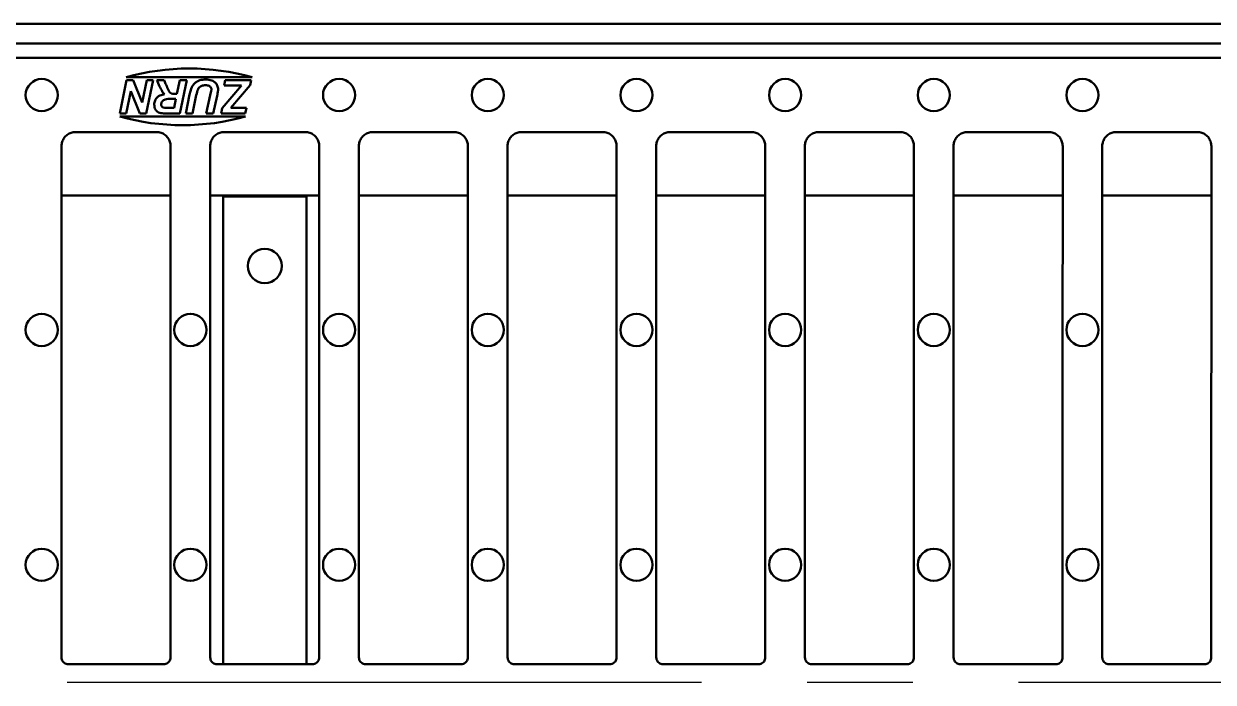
# Model space of a CAD drawing. Header units: inches. Extents: x 31 to 195, y 77 to 126.
# Drawn here: x 153.76 to 164.48, y 116.44 to 122.37 of the extents above; entities that cross this region are included whole.
import ezdxf

# ---------------------------------------------------------------- set-up
doc = ezdxf.new("R2010")
doc.units = ezdxf.units.IN
doc.header["$LTSCALE"] = 8
doc.header["$MEASUREMENT"] = 0
doc.linetypes.add('CENTER2', pattern=[1.125, 0.75, -0.125, 0.125, -0.125])
doc.layers.add('Visible (ANSI)', color=7, linetype='Continuous', lineweight=50)

msp = doc.modelspace()

# ---------------------------------------------------------------- linework, layer by layer
at = {"linetype": 'CENTER2', "ltscale": 0.952448}
msp.add_line((68.433118, 116.43908), (193.802762, 116.43908), dxfattribs=at)
at = {"layer": 'Visible (ANSI)'}
for p, q in [((191.933108, 122.37108), (71.933108, 122.37108)), ((191.933108, 122.19208), (71.933108, 122.19208)), ((165.257881, 122.06408), (146.608334, 122.06408)), ((154.682973, 121.88908), (155.820608, 121.88908)), ((154.688519, 121.86408), (154.625867, 121.56408)), ((154.745684, 121.86408), (154.688519, 121.86408)), ((154.827086, 121.662632), (154.745684, 121.86408)), ((154.869388, 121.86408), (154.827086, 121.662632)), ((154.8639, 121.56408), (154.926553, 121.86408)), ((154.926553, 121.86408), (154.869388, 121.86408)), ((155.027848, 121.86408), (154.961537, 121.86408)), ((155.167787, 121.86408), (155.141949, 121.739919)), ((155.166873, 121.56408), (155.229525, 121.86408)), ((155.229525, 121.86408), (155.167787, 121.86408)), ((155.724342, 121.814919), (155.549419, 121.611184)), ((155.577315, 121.86408), (155.566797, 121.814004)), ((155.566797, 121.814004), (155.637681, 121.814004)), ((155.810318, 121.86408), (155.577315, 121.86408)), ((155.627391, 121.614157), (155.800486, 121.816748)), ((155.800486, 121.816748), (155.810318, 121.86408)), ((154.683031, 121.56408), (154.725105, 121.764843)), ((154.725105, 121.764843), (154.806736, 121.56408)), ((155.099876, 121.694873), (155.132574, 121.694873)), ((155.132574, 121.694873), (155.115653, 121.614157)), ((155.141949, 121.739919), (155.116797, 121.739919)), ((155.255592, 121.733745), (155.220379, 121.56408)), ((155.281659, 121.56408), (155.315958, 121.728029)), ((155.442178, 121.727114), (155.406278, 121.56408)), ((155.451095, 121.767129), (155.442178, 121.727114)), ((155.468016, 121.56408), (155.50323, 121.722312)), ((155.115653, 121.614157), (155.047742, 121.614157)), ((155.549419, 121.611184), (155.540501, 121.56408)), ((155.767559, 121.614157), (155.627391, 121.614157)), ((155.757041, 121.56408), (155.767559, 121.614157)), ((154.625867, 121.56408), (154.683031, 121.56408)), ((155.760893, 121.536459), (154.626088, 121.536459)), ((154.806736, 121.56408), (154.8639, 121.56408)), ((155.033794, 121.56408), (155.166873, 121.56408)), ((155.220379, 121.56408), (155.281659, 121.56408)), ((155.406278, 121.56408), (155.468016, 121.56408)), ((155.540501, 121.56408), (155.757041, 121.56408)), ((154.226547, 121.39486), (154.959668, 121.39486)), ((155.566547, 121.39486), (156.299668, 121.39486)), ((156.906547, 121.39486), (157.639668, 121.39486)), ((158.246547, 121.39486), (158.979668, 121.39486)), ((159.586547, 121.39486), (160.319668, 121.39486)), ((160.926547, 121.39486), (161.659668, 121.39486)), ((162.266547, 121.39486), (162.999668, 121.39486)), ((163.606547, 121.39486), (164.339668, 121.39486)), ((155.084568, 120.82508), (154.101647, 120.82508)), ((156.424568, 120.82508), (155.441647, 120.82508)), ((157.764568, 120.82508), (156.781647, 120.82508)), ((159.104568, 120.82508), (158.121647, 120.82508)), ((160.444568, 120.82508), (159.461647, 120.82508)), ((161.784568, 120.82508), (160.801647, 120.82508)), ((163.124568, 120.82508), (162.141647, 120.82508)), ((164.464568, 120.82508), (163.481647, 120.82508)), ((155.558108, 116.601403), (155.558108, 120.81408)), ((155.558108, 120.81408), (156.308108, 120.81408)), ((156.308108, 120.81408), (156.308108, 116.601403)), ((154.161905, 116.601403), (155.02431, 116.601403)), ((155.501905, 116.601403), (156.36431, 116.601403)), ((156.841905, 116.601403), (157.70431, 116.601403)), ((158.181905, 116.601403), (159.04431, 116.601403)), ((159.521905, 116.601403), (160.38431, 116.601403)), ((160.861905, 116.601403), (161.72431, 116.601403)), ((162.201905, 116.601403), (163.06431, 116.601403)), ((163.541905, 116.601403), (164.40431, 116.601403))]:
    msp.add_line(p, q, dxfattribs=at)
for centre, radius in [((153.923108, 121.72908), 0.145), ((156.603108, 121.72908), 0.145), ((157.943108, 121.72908), 0.145), ((159.283108, 121.72908), 0.145), ((160.623108, 121.72908), 0.145), ((161.963108, 121.72908), 0.145), ((163.303108, 121.72908), 0.145), ((155.933108, 120.18908), 0.1535), ((153.923108, 119.61308), 0.145), ((155.263108, 119.61308), 0.145), ((156.603108, 119.61308), 0.145), ((157.943108, 119.61308), 0.145), ((159.283108, 119.61308), 0.145), ((160.623108, 119.61308), 0.145), ((161.963108, 119.61308), 0.145), ((163.303108, 119.61308), 0.145), ((153.923108, 117.49708), 0.145), ((155.263108, 117.49708), 0.145), ((156.603108, 117.49708), 0.145), ((157.943108, 117.49708), 0.145), ((159.283108, 117.49708), 0.145), ((160.623108, 117.49708), 0.145), ((161.963108, 117.49708), 0.145), ((163.303108, 117.49708), 0.145)]:
    msp.add_circle(centre, radius, dxfattribs=at)
for centre, start, end in [((155.25179, 119.888369), 74.1291453, 105.8708547), ((155.193491, 123.537573), 254.1696637, 285.8303363)]:
    msp.add_arc(centre, 2.08, start, end, dxfattribs=at)
for points, knots in [([(154.961537, 121.86408), (154.96899, 121.845214), (154.9772, 121.825522), (154.99221, 121.793039), (154.999671, 121.778006), (155.007498, 121.764614)], [-0.2732928326, -0.2732928326, -0.2732928326, -0.2732928326, -0.1181954759, -0.1181954759, 0, 0, 0, 0]), ([(155.059175, 121.784965), (155.052689, 121.799908), (155.045696, 121.816421), (155.035748, 121.841545), (155.031093, 121.853791), (155.027848, 121.86408)], [-0.2079309914, -0.2079309914, -0.2079309914, -0.2079309914, -0.082213401, -0.082213401, 0, 0, 0, 0]), ([(155.086156, 121.745864), (155.080664, 121.7497), (155.076004, 121.755169), (155.067094, 121.768081), (155.062745, 121.776719), (155.059175, 121.784965)], [-0.1192857363, -0.1192857363, -0.1192857363, -0.1192857363, -0.0684684055, -0.0684684055, 0, 0, 0, 0]), ([(155.400791, 121.869111), (155.382944, 121.869111), (155.364578, 121.867212), (155.329679, 121.856344), (155.317418, 121.84837), (155.297544, 121.832605), (155.288765, 121.822693), (155.275568, 121.799684), (155.265663, 121.778548), (155.255592, 121.733745)], [-1.333725564, -1.333725564, -1.333725564, -1.333725564, -1.028872932, -1.028872932, -0.709896457, -0.709896457, -0.349912511, -0.349912511, 0, 0, 0, 0]), ([(155.315958, 121.728029), (155.320987, 121.750336), (155.326519, 121.769659), (155.334662, 121.786527), (155.338598, 121.793622), (155.349968, 121.804345), (155.356054, 121.808842), (155.375367, 121.816121), (155.386944, 121.817434), (155.398047, 121.817434)], [-0.5827969779, -0.5827969779, -0.5827969779, -0.5827969779, -0.2718056574, -0.2718056574, -0.1570278729, -0.1570278729, -0.0845986867, -0.0845986867, 0, 0, 0, 0]), ([(155.398047, 121.817434), (155.40423, 121.817434), (155.41057, 121.817013), (155.421778, 121.81496), (155.426874, 121.813503), (155.437791, 121.808385), (155.441734, 121.804948), (155.447094, 121.799338), (155.449307, 121.796109), (155.452432, 121.788606), (155.453153, 121.784561), (155.453153, 121.780391)], [-0.1391083294, -0.1391083294, -0.1391083294, -0.1391083294, -0.112931331, -0.112931331, -0.0908946893, -0.0908946893, -0.0619318185, -0.0619318185, -0.0317741581, -0.0317741581, 0, 0, 0, 0]), ([(155.512605, 121.777419), (155.512605, 121.784019), (155.51203, 121.790601), (155.509513, 121.803184), (155.507667, 121.809106), (155.500563, 121.825029), (155.494033, 121.833905), (155.479818, 121.847306), (155.470226, 121.854845), (155.437859, 121.86695), (155.418968, 121.869111), (155.400791, 121.869111)], [-0.6218542537, -0.6218542537, -0.6218542537, -0.6218542537, -0.5232995856, -0.5232995856, -0.43023467, -0.43023467, -0.262963334, -0.262963334, -0.1385161465, -0.1385161465, 0, 0, 0, 0]), ([(155.453153, 121.780391), (155.452814, 121.777948), (155.452446, 121.7754), (155.451772, 121.77106), (155.45144, 121.769025), (155.451095, 121.767129)], [-0.03352487716, -0.03352487716, -0.03352487716, -0.03352487716, -0.01468042822, -0.01468042822, 0, 0, 0, 0]), ([(155.637681, 121.814004), (155.647807, 121.814138), (155.658524, 121.814262), (155.676207, 121.814411), (155.684536, 121.814462), (155.692102, 121.814462)], [-0.1351608595, -0.1351608595, -0.1351608595, -0.1351608595, -0.0576522062, -0.0576522062, 0, 0, 0, 0]), ([(155.692102, 121.814462), (155.694216, 121.814462), (155.700675, 121.814552), (155.709041, 121.814671), (155.717744, 121.814811), (155.724342, 121.814919)], [-0.06272125899, -0.06272125899, -0.06272125899, -0.06272125899, -0.05028394308, -0.05028394308, 0, 0, 0, 0]), ([(155.029906, 121.736489), (155.015693, 121.734669), (155.001267, 121.731283), (154.978663, 121.720952), (154.969908, 121.715229), (154.957097, 121.702391), (154.949789, 121.693666), (154.939531, 121.668606), (154.937528, 121.655754), (154.937528, 121.642739)], [-0.5555228948, -0.5555228948, -0.5555228948, -0.5555228948, -0.3539971075, -0.3539971075, -0.2062899743, -0.2062899743, -0.0991776306, -0.0991776306, 0, 0, 0, 0]), ([(154.999037, 121.643654), (154.999037, 121.647973), (154.999703, 121.652188), (155.002407, 121.660615), (155.004456, 121.664647), (155.010379, 121.673476), (155.014931, 121.678495), (155.0259, 121.685715), (155.031028, 121.688135), (155.04795, 121.693333), (155.070554, 121.694873), (155.099876, 121.694873)], [-0.6269760614, -0.6269760614, -0.6269760614, -0.6269760614, -0.5359256688, -0.5359256688, -0.440423319, -0.440423319, -0.3117794723, -0.3117794723, -0.2234325516, -0.2234325516, 0, 0, 0, 0]), ([(155.007498, 121.764614), (155.010787, 121.75918), (155.0144, 121.753862), (155.021876, 121.74448), (155.025719, 121.740274), (155.029906, 121.736489)], [-0.09142955508, -0.09142955508, -0.09142955508, -0.09142955508, -0.04301337269, -0.04301337269, 0, 0, 0, 0]), ([(155.116797, 121.739919), (155.108611, 121.739919), (155.100089, 121.740532), (155.09086, 121.743341), (155.088313, 121.744389), (155.086156, 121.745864)], [-0.07363153989, -0.07363153989, -0.07363153989, -0.07363153989, -0.01990843394, -0.01990843394, 0, 0, 0, 0]), ([(155.50323, 121.722312), (155.50485, 121.7298), (155.506883, 121.739291), (155.509256, 121.750943), (155.51038, 121.75659), (155.510775, 121.759355)], [-0.06123003914, -0.06123003914, -0.06123003914, -0.06123003914, -0.02128151175, -0.02128151175, 0, 0, 0, 0]), ([(155.510775, 121.759355), (155.511355, 121.762472), (155.511828, 121.765633), (155.512437, 121.771649), (155.512605, 121.774542), (155.512605, 121.777419)], [-0.04608087523, -0.04608087523, -0.04608087523, -0.04608087523, -0.02191844717, -0.02191844717, 0, 0, 0, 0]), ([(154.937528, 121.642739), (154.937528, 121.634583), (154.938335, 121.626394), (154.942093, 121.611287), (154.94481, 121.604447), (154.951575, 121.593213), (154.956557, 121.58616), (154.971697, 121.574201), (154.979277, 121.571172), (155.000043, 121.565302), (155.017169, 121.56408), (155.033794, 121.56408)], [-0.4283137024, -0.4283137024, -0.4283137024, -0.4283137024, -0.3366659499, -0.3366659499, -0.2534095466, -0.2534095466, -0.1893380736, -0.1893380736, -0.126680874, -0.126680874, 0, 0, 0, 0]), ([(155.0123, 121.618959), (155.009792, 121.620515), (155.007507, 121.622375), (155.003717, 121.626727), (155.00226, 121.629096), (154.999652, 121.6355), (154.999037, 121.63956), (154.999037, 121.643654)], [-0.07516078772, -0.07516078772, -0.07516078772, -0.07516078772, -0.05267236917, -0.05267236917, -0.03119385947, -0.03119385947, 0, 0, 0, 0]), ([(155.047742, 121.614157), (155.035744, 121.614157), (155.025234, 121.614854), (155.016043, 121.617262), (155.013966, 121.617986), (155.0123, 121.618959)], [-0.06423357699, -0.06423357699, -0.06423357699, -0.06423357699, -0.01470160443, -0.01470160443, 0, 0, 0, 0]), ([(154.101628, 121.270023), (154.101628, 121.283037), (154.103711, 121.296247), (154.111813, 121.321134), (154.117814, 121.332903), (154.133269, 121.354125), (154.142579, 121.36341), (154.163851, 121.378815), (154.17565, 121.384786), (154.200479, 121.392811), (154.213528, 121.39486), (154.226547, 121.39486)], [0, 0, 0, 0, 0.1229644103, 0.1229644103, 0.2459288205, 0.2459288205, 0.3688932308, 0.3688932308, 0.4918576411, 0.4918576411, 0.6148220514, 0.6148220514, 0.6148220514, 0.6148220514]), ([(154.959668, 121.39486), (154.972687, 121.39486), (154.985902, 121.39278), (155.010801, 121.384687), (155.022576, 121.378692), (155.043812, 121.363251), (155.053105, 121.353949), (155.068524, 121.332691), (155.074502, 121.320898), (155.082535, 121.296081), (155.084587, 121.283037), (155.084587, 121.270023)], [0, 0, 0, 0, 0.1229638236, 0.1229638236, 0.2459276472, 0.2459276472, 0.3688914708, 0.3688914708, 0.4918552944, 0.4918552944, 0.614819118, 0.614819118, 0.614819118, 0.614819118]), ([(155.441628, 121.270023), (155.441628, 121.283037), (155.443711, 121.296247), (155.451813, 121.321134), (155.457814, 121.332903), (155.473269, 121.354125), (155.482579, 121.36341), (155.503851, 121.378815), (155.51565, 121.384786), (155.540479, 121.392811), (155.553528, 121.39486), (155.566547, 121.39486)], [0, 0, 0, 0, 0.1229644103, 0.1229644103, 0.2459288205, 0.2459288205, 0.3688932308, 0.3688932308, 0.4918576411, 0.4918576411, 0.6148220514, 0.6148220514, 0.6148220514, 0.6148220514]), ([(156.424587, 121.270023), (156.424587, 121.283037), (156.422504, 121.296247), (156.414402, 121.321134), (156.408401, 121.332903), (156.392946, 121.354125), (156.383636, 121.36341), (156.362364, 121.378815), (156.350565, 121.384786), (156.325736, 121.392811), (156.312687, 121.39486), (156.299668, 121.39486)], [0, 0, 0, 0, 0.1229644103, 0.1229644103, 0.2459288205, 0.2459288205, 0.3688932308, 0.3688932308, 0.4918576411, 0.4918576411, 0.6148220514, 0.6148220514, 0.6148220514, 0.6148220514]), ([(156.906547, 121.39486), (156.893528, 121.39486), (156.880313, 121.39278), (156.855414, 121.384687), (156.843639, 121.378692), (156.822403, 121.363251), (156.81311, 121.353949), (156.797692, 121.332691), (156.791713, 121.320898), (156.78368, 121.296081), (156.781628, 121.283037), (156.781628, 121.270023)], [0, 0, 0, 0, 0.1229638236, 0.1229638236, 0.2459276472, 0.2459276472, 0.3688914708, 0.3688914708, 0.4918552944, 0.4918552944, 0.614819118, 0.614819118, 0.614819118, 0.614819118]), ([(157.764587, 121.270023), (157.764587, 121.283037), (157.762504, 121.296247), (157.754402, 121.321134), (157.748401, 121.332903), (157.732946, 121.354125), (157.723636, 121.36341), (157.702364, 121.378815), (157.690565, 121.384786), (157.665736, 121.392811), (157.652687, 121.39486), (157.639668, 121.39486)], [0, 0, 0, 0, 0.1229644103, 0.1229644103, 0.2459288205, 0.2459288205, 0.3688932308, 0.3688932308, 0.4918576411, 0.4918576411, 0.6148220514, 0.6148220514, 0.6148220514, 0.6148220514]), ([(158.246547, 121.39486), (158.233528, 121.39486), (158.220313, 121.39278), (158.195414, 121.384687), (158.183639, 121.378692), (158.162403, 121.363251), (158.15311, 121.353949), (158.137692, 121.332691), (158.131713, 121.320898), (158.12368, 121.296081), (158.121628, 121.283037), (158.121628, 121.270023)], [0, 0, 0, 0, 0.1229638236, 0.1229638236, 0.2459276472, 0.2459276472, 0.3688914708, 0.3688914708, 0.4918552944, 0.4918552944, 0.614819118, 0.614819118, 0.614819118, 0.614819118]), ([(159.104587, 121.270023), (159.104587, 121.283037), (159.102504, 121.296247), (159.094402, 121.321134), (159.088401, 121.332903), (159.072946, 121.354125), (159.063636, 121.36341), (159.042364, 121.378815), (159.030565, 121.384786), (159.005736, 121.392811), (158.992687, 121.39486), (158.979668, 121.39486)], [0, 0, 0, 0, 0.1229644103, 0.1229644103, 0.2459288205, 0.2459288205, 0.3688932308, 0.3688932308, 0.4918576411, 0.4918576411, 0.6148220514, 0.6148220514, 0.6148220514, 0.6148220514]), ([(159.586547, 121.39486), (159.573528, 121.39486), (159.560313, 121.39278), (159.535414, 121.384687), (159.523639, 121.378692), (159.502403, 121.363251), (159.49311, 121.353949), (159.477692, 121.332691), (159.471713, 121.320898), (159.46368, 121.296081), (159.461628, 121.283037), (159.461628, 121.270023)], [0, 0, 0, 0, 0.1229638236, 0.1229638236, 0.2459276472, 0.2459276472, 0.3688914708, 0.3688914708, 0.4918552944, 0.4918552944, 0.614819118, 0.614819118, 0.614819118, 0.614819118]), ([(160.444587, 121.270023), (160.444587, 121.283037), (160.442504, 121.296247), (160.434402, 121.321134), (160.428401, 121.332903), (160.412946, 121.354125), (160.403636, 121.36341), (160.382364, 121.378815), (160.370565, 121.384786), (160.345736, 121.392811), (160.332687, 121.39486), (160.319668, 121.39486)], [0, 0, 0, 0, 0.1229644103, 0.1229644103, 0.2459288205, 0.2459288205, 0.3688932308, 0.3688932308, 0.4918576411, 0.4918576411, 0.6148220514, 0.6148220514, 0.6148220514, 0.6148220514]), ([(160.926547, 121.39486), (160.913528, 121.39486), (160.900313, 121.39278), (160.875414, 121.384687), (160.863639, 121.378692), (160.842403, 121.363251), (160.83311, 121.353949), (160.817692, 121.332691), (160.811713, 121.320898), (160.80368, 121.296081), (160.801628, 121.283037), (160.801628, 121.270023)], [0, 0, 0, 0, 0.1229638236, 0.1229638236, 0.2459276472, 0.2459276472, 0.3688914708, 0.3688914708, 0.4918552944, 0.4918552944, 0.614819118, 0.614819118, 0.614819118, 0.614819118]), ([(161.784587, 121.270023), (161.784587, 121.283037), (161.782504, 121.296247), (161.774402, 121.321134), (161.768401, 121.332903), (161.752946, 121.354125), (161.743636, 121.36341), (161.722364, 121.378815), (161.710565, 121.384786), (161.685736, 121.392811), (161.672687, 121.39486), (161.659668, 121.39486)], [0, 0, 0, 0, 0.1229644103, 0.1229644103, 0.2459288205, 0.2459288205, 0.3688932308, 0.3688932308, 0.4918576411, 0.4918576411, 0.6148220514, 0.6148220514, 0.6148220514, 0.6148220514]), ([(162.266547, 121.39486), (162.253528, 121.39486), (162.240313, 121.39278), (162.215414, 121.384687), (162.203639, 121.378692), (162.182403, 121.363251), (162.17311, 121.353949), (162.157692, 121.332691), (162.151713, 121.320898), (162.14368, 121.296081), (162.141628, 121.283037), (162.141628, 121.270023)], [0, 0, 0, 0, 0.1229638236, 0.1229638236, 0.2459276472, 0.2459276472, 0.3688914708, 0.3688914708, 0.4918552944, 0.4918552944, 0.614819118, 0.614819118, 0.614819118, 0.614819118]), ([(163.124587, 121.270023), (163.124587, 121.283037), (163.122504, 121.296247), (163.114402, 121.321134), (163.108401, 121.332903), (163.092946, 121.354125), (163.083636, 121.36341), (163.062364, 121.378815), (163.050565, 121.384786), (163.025736, 121.392811), (163.012687, 121.39486), (162.999668, 121.39486)], [0, 0, 0, 0, 0.1229644103, 0.1229644103, 0.2459288205, 0.2459288205, 0.3688932308, 0.3688932308, 0.4918576411, 0.4918576411, 0.6148220514, 0.6148220514, 0.6148220514, 0.6148220514]), ([(163.606547, 121.39486), (163.593528, 121.39486), (163.580313, 121.39278), (163.555414, 121.384687), (163.543639, 121.378692), (163.522403, 121.363251), (163.51311, 121.353949), (163.497692, 121.332691), (163.491713, 121.320898), (163.48368, 121.296081), (163.481628, 121.283037), (163.481628, 121.270023)], [0, 0, 0, 0, 0.1229638236, 0.1229638236, 0.2459276472, 0.2459276472, 0.3688914708, 0.3688914708, 0.4918552944, 0.4918552944, 0.614819118, 0.614819118, 0.614819118, 0.614819118]), ([(164.464587, 121.270023), (164.464587, 121.283037), (164.462504, 121.296247), (164.454402, 121.321134), (164.448401, 121.332903), (164.432946, 121.354125), (164.423636, 121.36341), (164.402364, 121.378815), (164.390565, 121.384786), (164.365736, 121.392811), (164.352687, 121.39486), (164.339668, 121.39486)], [0, 0, 0, 0, 0.1229644103, 0.1229644103, 0.2459288205, 0.2459288205, 0.3688932308, 0.3688932308, 0.4918576411, 0.4918576411, 0.6148220514, 0.6148220514, 0.6148220514, 0.6148220514]), ([(154.101989, 116.661344), (154.101985, 116.96859), (154.101972, 117.275836), (154.101934, 117.890327), (154.101908, 118.197573), (154.101845, 118.812064), (154.101809, 119.119309), (154.10174, 119.733799), (154.101706, 120.041044), (154.101654, 120.655534), (154.101637, 120.962779), (154.101628, 121.270023)], [0, 0, 0, 0, 2.341208651, 2.341208651, 4.682417301, 4.682417301, 7.023625952, 7.023625952, 9.364834602, 9.364834602, 11.706043253, 11.706043253, 11.706043253, 11.706043253]), ([(155.084226, 116.661344), (155.084231, 116.96859), (155.084243, 117.275836), (155.084282, 117.890327), (155.084307, 118.197573), (155.08437, 118.812064), (155.084406, 119.119309), (155.084476, 119.733799), (155.08451, 120.041044), (155.084561, 120.655534), (155.084578, 120.962779), (155.084587, 121.270023)], [-11.706043253, -11.706043253, -11.706043253, -11.706043253, -9.364834602, -9.364834602, -7.023625952, -7.023625952, -4.682417301, -4.682417301, -2.341208651, -2.341208651, 0, 0, 0, 0]), ([(155.441989, 116.661344), (155.441985, 116.96859), (155.441972, 117.275836), (155.441934, 117.890327), (155.441908, 118.197573), (155.441845, 118.812064), (155.441809, 119.119309), (155.44174, 119.733799), (155.441706, 120.041044), (155.441654, 120.655534), (155.441637, 120.962779), (155.441628, 121.270023)], [0, 0, 0, 0, 2.341208651, 2.341208651, 4.682417301, 4.682417301, 7.023625952, 7.023625952, 9.364834602, 9.364834602, 11.706043253, 11.706043253, 11.706043253, 11.706043253]), ([(156.424226, 116.661344), (156.424231, 116.96859), (156.424243, 117.275836), (156.424282, 117.890327), (156.424307, 118.197573), (156.42437, 118.812064), (156.424406, 119.119309), (156.424476, 119.733799), (156.42451, 120.041044), (156.424561, 120.655534), (156.424578, 120.962779), (156.424587, 121.270023)], [0, 0, 0, 0, 2.341208651, 2.341208651, 4.682417301, 4.682417301, 7.023625952, 7.023625952, 9.364834602, 9.364834602, 11.706043253, 11.706043253, 11.706043253, 11.706043253]), ([(156.781989, 116.661344), (156.781985, 116.96859), (156.781972, 117.275836), (156.781934, 117.890327), (156.781908, 118.197573), (156.781845, 118.812064), (156.781809, 119.119309), (156.78174, 119.733799), (156.781706, 120.041044), (156.781654, 120.655534), (156.781637, 120.962779), (156.781628, 121.270023)], [-11.706043253, -11.706043253, -11.706043253, -11.706043253, -9.364834602, -9.364834602, -7.023625952, -7.023625952, -4.682417301, -4.682417301, -2.341208651, -2.341208651, 0, 0, 0, 0]), ([(157.764226, 116.661344), (157.764231, 116.96859), (157.764243, 117.275836), (157.764282, 117.890327), (157.764307, 118.197573), (157.76437, 118.812064), (157.764406, 119.119309), (157.764476, 119.733799), (157.76451, 120.041044), (157.764561, 120.655534), (157.764578, 120.962779), (157.764587, 121.270023)], [0, 0, 0, 0, 2.341208651, 2.341208651, 4.682417301, 4.682417301, 7.023625952, 7.023625952, 9.364834602, 9.364834602, 11.706043253, 11.706043253, 11.706043253, 11.706043253]), ([(158.121989, 116.661344), (158.121985, 116.96859), (158.121972, 117.275836), (158.121934, 117.890327), (158.121908, 118.197573), (158.121845, 118.812064), (158.121809, 119.119309), (158.12174, 119.733799), (158.121706, 120.041044), (158.121654, 120.655534), (158.121637, 120.962779), (158.121628, 121.270023)], [-11.706043253, -11.706043253, -11.706043253, -11.706043253, -9.364834602, -9.364834602, -7.023625952, -7.023625952, -4.682417301, -4.682417301, -2.341208651, -2.341208651, 0, 0, 0, 0]), ([(159.104226, 116.661344), (159.104231, 116.96859), (159.104243, 117.275836), (159.104282, 117.890327), (159.104307, 118.197573), (159.10437, 118.812064), (159.104406, 119.119309), (159.104476, 119.733799), (159.10451, 120.041044), (159.104561, 120.655534), (159.104578, 120.962779), (159.104587, 121.270023)], [0, 0, 0, 0, 2.341208651, 2.341208651, 4.682417301, 4.682417301, 7.023625952, 7.023625952, 9.364834602, 9.364834602, 11.706043253, 11.706043253, 11.706043253, 11.706043253]), ([(159.461989, 116.661344), (159.461985, 116.96859), (159.461972, 117.275836), (159.461934, 117.890327), (159.461908, 118.197573), (159.461845, 118.812064), (159.461809, 119.119309), (159.46174, 119.733799), (159.461706, 120.041044), (159.461654, 120.655534), (159.461637, 120.962779), (159.461628, 121.270023)], [-11.706043253, -11.706043253, -11.706043253, -11.706043253, -9.364834602, -9.364834602, -7.023625952, -7.023625952, -4.682417301, -4.682417301, -2.341208651, -2.341208651, 0, 0, 0, 0]), ([(160.444226, 116.661344), (160.444231, 116.96859), (160.444243, 117.275836), (160.444282, 117.890327), (160.444307, 118.197573), (160.44437, 118.812064), (160.444406, 119.119309), (160.444476, 119.733799), (160.44451, 120.041044), (160.444561, 120.655534), (160.444578, 120.962779), (160.444587, 121.270023)], [0, 0, 0, 0, 2.341208651, 2.341208651, 4.682417301, 4.682417301, 7.023625952, 7.023625952, 9.364834602, 9.364834602, 11.706043253, 11.706043253, 11.706043253, 11.706043253]), ([(160.801989, 116.661344), (160.801985, 116.96859), (160.801972, 117.275836), (160.801934, 117.890327), (160.801908, 118.197573), (160.801845, 118.812064), (160.801809, 119.119309), (160.80174, 119.733799), (160.801706, 120.041044), (160.801654, 120.655534), (160.801637, 120.962779), (160.801628, 121.270023)], [-11.706043253, -11.706043253, -11.706043253, -11.706043253, -9.364834602, -9.364834602, -7.023625952, -7.023625952, -4.682417301, -4.682417301, -2.341208651, -2.341208651, 0, 0, 0, 0]), ([(161.784226, 116.661344), (161.784231, 116.96859), (161.784243, 117.275836), (161.784282, 117.890327), (161.784307, 118.197573), (161.78437, 118.812064), (161.784406, 119.119309), (161.784476, 119.733799), (161.78451, 120.041044), (161.784561, 120.655534), (161.784578, 120.962779), (161.784587, 121.270023)], [0, 0, 0, 0, 2.341208651, 2.341208651, 4.682417301, 4.682417301, 7.023625952, 7.023625952, 9.364834602, 9.364834602, 11.706043253, 11.706043253, 11.706043253, 11.706043253]), ([(162.141989, 116.661344), (162.141985, 116.96859), (162.141972, 117.275836), (162.141934, 117.890327), (162.141908, 118.197573), (162.141845, 118.812064), (162.141809, 119.119309), (162.14174, 119.733799), (162.141706, 120.041044), (162.141654, 120.655534), (162.141637, 120.962779), (162.141628, 121.270023)], [-11.706043253, -11.706043253, -11.706043253, -11.706043253, -9.364834602, -9.364834602, -7.023625952, -7.023625952, -4.682417301, -4.682417301, -2.341208651, -2.341208651, 0, 0, 0, 0]), ([(163.124226, 116.661344), (163.124231, 116.96859), (163.124243, 117.275836), (163.124282, 117.890327), (163.124307, 118.197573), (163.12437, 118.812064), (163.124406, 119.119309), (163.124476, 119.733799), (163.12451, 120.041044), (163.124561, 120.655534), (163.124578, 120.962779), (163.124587, 121.270023)], [0, 0, 0, 0, 2.341208651, 2.341208651, 4.682417301, 4.682417301, 7.023625952, 7.023625952, 9.364834602, 9.364834602, 11.706043253, 11.706043253, 11.706043253, 11.706043253]), ([(163.481989, 116.661344), (163.481985, 116.96859), (163.481972, 117.275836), (163.481934, 117.890327), (163.481908, 118.197573), (163.481845, 118.812064), (163.481809, 119.119309), (163.48174, 119.733799), (163.481706, 120.041044), (163.481654, 120.655534), (163.481637, 120.962779), (163.481628, 121.270023)], [-11.706043253, -11.706043253, -11.706043253, -11.706043253, -9.364834602, -9.364834602, -7.023625952, -7.023625952, -4.682417301, -4.682417301, -2.341208651, -2.341208651, 0, 0, 0, 0]), ([(164.464226, 116.661344), (164.464231, 116.96859), (164.464243, 117.275836), (164.464282, 117.890327), (164.464307, 118.197573), (164.46437, 118.812064), (164.464406, 119.119309), (164.464476, 119.733799), (164.46451, 120.041044), (164.464561, 120.655534), (164.464578, 120.962779), (164.464587, 121.270023)], [0, 0, 0, 0, 2.341208651, 2.341208651, 4.682417301, 4.682417301, 7.023625952, 7.023625952, 9.364834602, 9.364834602, 11.706043253, 11.706043253, 11.706043253, 11.706043253]), ([(154.161905, 116.601403), (154.155658, 116.601403), (154.149317, 116.602403), (154.137373, 116.60629), (154.131726, 116.609169), (154.121542, 116.616583), (154.117086, 116.621049), (154.109693, 116.631254), (154.106826, 116.636915), (154.102974, 116.64883), (154.101989, 116.655094), (154.101989, 116.661344)], [0, 0, 0, 0, 0.0713971809, 0.0713971809, 0.1427943617, 0.1427943617, 0.2141915426, 0.2141915426, 0.2855887234, 0.2855887234, 0.3569859043, 0.3569859043, 0.3569859043, 0.3569859043]), ([(155.084226, 116.661344), (155.084226, 116.655094), (155.083227, 116.648751), (155.079341, 116.636802), (155.076464, 116.631152), (155.069053, 116.620964), (155.064589, 116.616506), (155.054388, 116.60911), (155.048729, 116.606242), (155.036819, 116.602388), (155.030557, 116.601403), (155.02431, 116.601403)], [0, 0, 0, 0, 0.0713970065, 0.0713970065, 0.1427940129, 0.1427940129, 0.2141910194, 0.2141910194, 0.2855880258, 0.2855880258, 0.3569850323, 0.3569850323, 0.3569850323, 0.3569850323]), ([(155.501905, 116.601403), (155.495658, 116.601403), (155.489317, 116.602403), (155.477373, 116.60629), (155.471726, 116.609169), (155.461542, 116.616583), (155.457086, 116.621049), (155.449693, 116.631254), (155.446826, 116.636915), (155.442974, 116.64883), (155.441989, 116.655094), (155.441989, 116.661344)], [0, 0, 0, 0, 0.0713971809, 0.0713971809, 0.1427943617, 0.1427943617, 0.2141915426, 0.2141915426, 0.2855887234, 0.2855887234, 0.3569859043, 0.3569859043, 0.3569859043, 0.3569859043]), ([(156.36431, 116.601403), (156.370558, 116.601403), (156.376898, 116.602403), (156.388842, 116.60629), (156.394489, 116.609169), (156.404673, 116.616583), (156.409129, 116.621049), (156.416522, 116.631254), (156.419389, 116.636915), (156.423242, 116.64883), (156.424226, 116.655094), (156.424226, 116.661344)], [0, 0, 0, 0, 0.0713971809, 0.0713971809, 0.1427943617, 0.1427943617, 0.2141915426, 0.2141915426, 0.2855887234, 0.2855887234, 0.3569859043, 0.3569859043, 0.3569859043, 0.3569859043]), ([(156.781989, 116.661344), (156.781989, 116.655094), (156.782988, 116.648751), (156.786874, 116.636802), (156.789752, 116.631152), (156.797163, 116.620964), (156.801627, 116.616506), (156.811827, 116.60911), (156.817486, 116.606242), (156.829397, 116.602388), (156.835658, 116.601403), (156.841905, 116.601403)], [0, 0, 0, 0, 0.0713970065, 0.0713970065, 0.1427940129, 0.1427940129, 0.2141910194, 0.2141910194, 0.2855880258, 0.2855880258, 0.3569850323, 0.3569850323, 0.3569850323, 0.3569850323]), ([(157.70431, 116.601403), (157.710558, 116.601403), (157.716898, 116.602403), (157.728842, 116.60629), (157.734489, 116.609169), (157.744673, 116.616583), (157.749129, 116.621049), (157.756522, 116.631254), (157.759389, 116.636915), (157.763242, 116.64883), (157.764226, 116.655094), (157.764226, 116.661344)], [0, 0, 0, 0, 0.0713971809, 0.0713971809, 0.1427943617, 0.1427943617, 0.2141915426, 0.2141915426, 0.2855887234, 0.2855887234, 0.3569859043, 0.3569859043, 0.3569859043, 0.3569859043]), ([(158.121989, 116.661344), (158.121989, 116.655094), (158.122988, 116.648751), (158.126874, 116.636802), (158.129752, 116.631152), (158.137163, 116.620964), (158.141627, 116.616506), (158.151827, 116.60911), (158.157486, 116.606242), (158.169397, 116.602388), (158.175658, 116.601403), (158.181905, 116.601403)], [0, 0, 0, 0, 0.0713970065, 0.0713970065, 0.1427940129, 0.1427940129, 0.2141910194, 0.2141910194, 0.2855880258, 0.2855880258, 0.3569850323, 0.3569850323, 0.3569850323, 0.3569850323]), ([(159.04431, 116.601403), (159.050558, 116.601403), (159.056898, 116.602403), (159.068842, 116.60629), (159.074489, 116.609169), (159.084673, 116.616583), (159.089129, 116.621049), (159.096522, 116.631254), (159.099389, 116.636915), (159.103242, 116.64883), (159.104226, 116.655094), (159.104226, 116.661344)], [0, 0, 0, 0, 0.0713971809, 0.0713971809, 0.1427943617, 0.1427943617, 0.2141915426, 0.2141915426, 0.2855887234, 0.2855887234, 0.3569859043, 0.3569859043, 0.3569859043, 0.3569859043]), ([(159.461989, 116.661344), (159.461989, 116.655094), (159.462988, 116.648751), (159.466874, 116.636802), (159.469752, 116.631152), (159.477163, 116.620964), (159.481627, 116.616506), (159.491827, 116.60911), (159.497486, 116.606242), (159.509397, 116.602388), (159.515658, 116.601403), (159.521905, 116.601403)], [0, 0, 0, 0, 0.0713970065, 0.0713970065, 0.1427940129, 0.1427940129, 0.2141910194, 0.2141910194, 0.2855880258, 0.2855880258, 0.3569850323, 0.3569850323, 0.3569850323, 0.3569850323]), ([(160.38431, 116.601403), (160.390558, 116.601403), (160.396898, 116.602403), (160.408842, 116.60629), (160.414489, 116.609169), (160.424673, 116.616583), (160.429129, 116.621049), (160.436522, 116.631254), (160.439389, 116.636915), (160.443242, 116.64883), (160.444226, 116.655094), (160.444226, 116.661344)], [0, 0, 0, 0, 0.0713971809, 0.0713971809, 0.1427943617, 0.1427943617, 0.2141915426, 0.2141915426, 0.2855887234, 0.2855887234, 0.3569859043, 0.3569859043, 0.3569859043, 0.3569859043]), ([(160.801989, 116.661344), (160.801989, 116.655094), (160.802988, 116.648751), (160.806874, 116.636802), (160.809752, 116.631152), (160.817163, 116.620964), (160.821627, 116.616506), (160.831827, 116.60911), (160.837486, 116.606242), (160.849397, 116.602388), (160.855658, 116.601403), (160.861905, 116.601403)], [0, 0, 0, 0, 0.0713970065, 0.0713970065, 0.1427940129, 0.1427940129, 0.2141910194, 0.2141910194, 0.2855880258, 0.2855880258, 0.3569850323, 0.3569850323, 0.3569850323, 0.3569850323]), ([(161.72431, 116.601403), (161.730558, 116.601403), (161.736898, 116.602403), (161.748842, 116.60629), (161.754489, 116.609169), (161.764673, 116.616583), (161.769129, 116.621049), (161.776522, 116.631254), (161.779389, 116.636915), (161.783242, 116.64883), (161.784226, 116.655094), (161.784226, 116.661344)], [0, 0, 0, 0, 0.0713971809, 0.0713971809, 0.1427943617, 0.1427943617, 0.2141915426, 0.2141915426, 0.2855887234, 0.2855887234, 0.3569859043, 0.3569859043, 0.3569859043, 0.3569859043]), ([(162.141989, 116.661344), (162.141989, 116.655094), (162.142988, 116.648751), (162.146874, 116.636802), (162.149752, 116.631152), (162.157163, 116.620964), (162.161627, 116.616506), (162.171827, 116.60911), (162.177486, 116.606242), (162.189397, 116.602388), (162.195658, 116.601403), (162.201905, 116.601403)], [0, 0, 0, 0, 0.0713970065, 0.0713970065, 0.1427940129, 0.1427940129, 0.2141910194, 0.2141910194, 0.2855880258, 0.2855880258, 0.3569850323, 0.3569850323, 0.3569850323, 0.3569850323]), ([(163.06431, 116.601403), (163.070558, 116.601403), (163.076898, 116.602403), (163.088842, 116.60629), (163.094489, 116.609169), (163.104673, 116.616583), (163.109129, 116.621049), (163.116522, 116.631254), (163.119389, 116.636915), (163.123242, 116.64883), (163.124226, 116.655094), (163.124226, 116.661344)], [0, 0, 0, 0, 0.0713971809, 0.0713971809, 0.1427943617, 0.1427943617, 0.2141915426, 0.2141915426, 0.2855887234, 0.2855887234, 0.3569859043, 0.3569859043, 0.3569859043, 0.3569859043]), ([(163.481989, 116.661344), (163.481989, 116.655094), (163.482988, 116.648751), (163.486874, 116.636802), (163.489752, 116.631152), (163.497163, 116.620964), (163.501627, 116.616506), (163.511827, 116.60911), (163.517486, 116.606242), (163.529397, 116.602388), (163.535658, 116.601403), (163.541905, 116.601403)], [0, 0, 0, 0, 0.0713970065, 0.0713970065, 0.1427940129, 0.1427940129, 0.2141910194, 0.2141910194, 0.2855880258, 0.2855880258, 0.3569850323, 0.3569850323, 0.3569850323, 0.3569850323]), ([(164.40431, 116.601403), (164.410558, 116.601403), (164.416898, 116.602403), (164.428842, 116.60629), (164.434489, 116.609169), (164.444673, 116.616583), (164.449129, 116.621049), (164.456522, 116.631254), (164.459389, 116.636915), (164.463242, 116.64883), (164.464226, 116.655094), (164.464226, 116.661344)], [0, 0, 0, 0, 0.0713971809, 0.0713971809, 0.1427943617, 0.1427943617, 0.2141915426, 0.2141915426, 0.2855887234, 0.2855887234, 0.3569859043, 0.3569859043, 0.3569859043, 0.3569859043])]:
    msp.add_open_spline(points, degree=3, knots=knots, dxfattribs=at)

doc.saveas('drawing.dxf')
